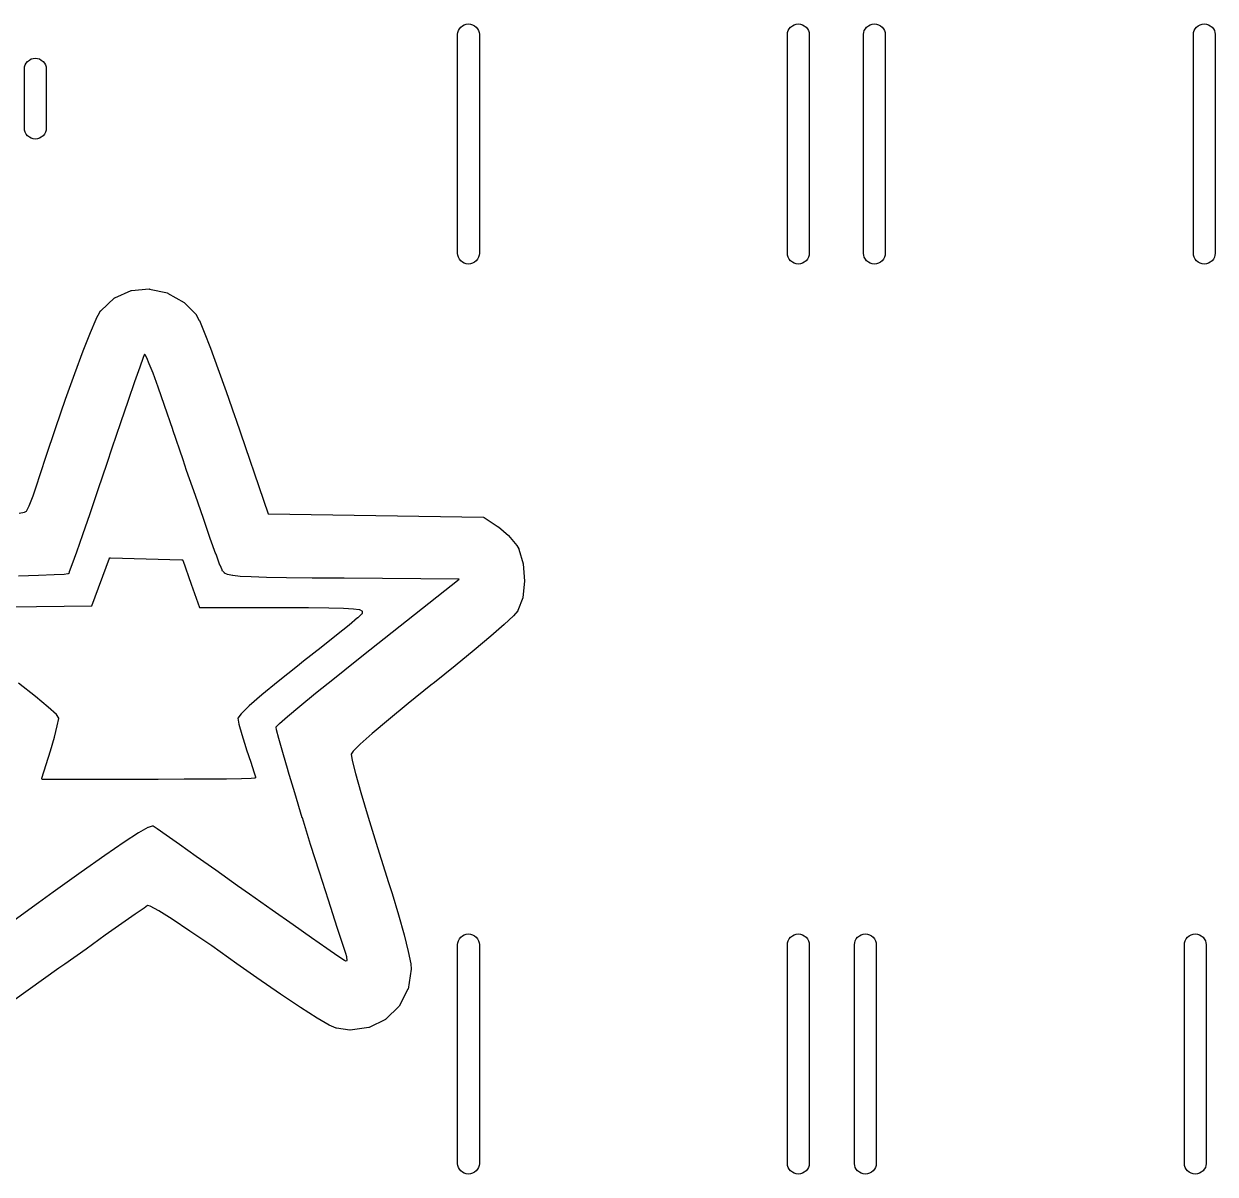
# Model space of a CAD drawing. Extents: x 119.7 to 160.2, y -109.8 to -62.8.
# Drawn here: x 144.79 to 151.36, y -86.88 to -80.54 of the extents above; entities that cross this region are included whole.
import ezdxf

# ---------------------------------------------------------------- set-up
doc = ezdxf.new("R2010")
doc.units = 0
doc.layers.add('BLACK', color=7, linetype='CONTINUOUS')

msp = doc.modelspace()

# ---------------------------------------------------------------- linework, layer by layer
at = {"layer": 'BLACK', "linetype": 'CONTINUOUS'}
for p, q in [((147.18, -80.595), (147.181, -80.5862)), ((147.181, -80.5862), (147.184, -80.5749)), ((147.184, -80.5749), (147.19, -80.5644)), ((147.19, -80.5644), (147.197, -80.5553)), ((147.197, -80.5553), (147.207, -80.5478)), ((147.207, -80.5478), (147.217, -80.5422)), ((147.217, -80.5422), (147.228, -80.5388)), ((147.228, -80.5388), (147.24, -80.5376)), ((147.24, -80.5376), (147.252, -80.5388)), ((147.252, -80.5388), (147.263, -80.5422)), ((147.263, -80.5422), (147.273, -80.5478)), ((147.273, -80.5478), (147.283, -80.5553)), ((147.283, -80.5553), (147.29, -80.5644)), ((147.29, -80.5644), (147.296, -80.5749)), ((147.296, -80.5749), (147.299, -80.5862)), ((147.299, -80.5862), (147.3, -80.595)), ((149, -80.595), (149.001, -80.5862)), ((149.001, -80.5862), (149.004, -80.5749)), ((149.004, -80.5749), (149.01, -80.5644)), ((149.01, -80.5644), (149.017, -80.5553)), ((149.017, -80.5553), (149.027, -80.5478)), ((149.027, -80.5478), (149.037, -80.5422)), ((149.037, -80.5422), (149.048, -80.5388)), ((149.048, -80.5388), (149.06, -80.5376)), ((149.06, -80.5376), (149.072, -80.5388)), ((149.072, -80.5388), (149.083, -80.5422)), ((149.083, -80.5422), (149.093, -80.5478)), ((149.093, -80.5478), (149.103, -80.5553)), ((149.103, -80.5553), (149.11, -80.5644)), ((149.11, -80.5644), (149.116, -80.5749)), ((149.116, -80.5749), (149.119, -80.5862)), ((149.119, -80.5862), (149.12, -80.595)), ((149.42, -80.595), (149.421, -80.5862)), ((149.421, -80.5862), (149.424, -80.5749)), ((149.424, -80.5749), (149.43, -80.5644)), ((149.43, -80.5644), (149.437, -80.5553)), ((149.437, -80.5553), (149.447, -80.5478)), ((149.447, -80.5478), (149.457, -80.5422)), ((149.457, -80.5422), (149.468, -80.5388)), ((149.468, -80.5388), (149.48, -80.5376)), ((149.48, -80.5376), (149.492, -80.5388)), ((149.492, -80.5388), (149.503, -80.5422)), ((149.503, -80.5422), (149.513, -80.5478)), ((149.513, -80.5478), (149.523, -80.5553)), ((149.523, -80.5553), (149.53, -80.5644)), ((149.53, -80.5644), (149.536, -80.5749)), ((149.536, -80.5749), (149.539, -80.5862)), ((149.539, -80.5862), (149.54, -80.595)), ((151.24, -80.595), (151.241, -80.5862)), ((151.241, -80.5862), (151.244, -80.5749)), ((151.244, -80.5749), (151.25, -80.5644)), ((151.25, -80.5644), (151.257, -80.5553)), ((151.257, -80.5553), (151.267, -80.5478)), ((151.267, -80.5478), (151.277, -80.5422)), ((151.277, -80.5422), (151.288, -80.5388)), ((151.288, -80.5388), (151.3, -80.5376)), ((151.3, -80.5376), (151.312, -80.5388)), ((151.312, -80.5388), (151.323, -80.5422)), ((151.323, -80.5422), (151.333, -80.5478)), ((151.333, -80.5478), (151.343, -80.5553)), ((151.343, -80.5553), (151.35, -80.5644)), ((151.35, -80.5644), (151.356, -80.5749)), ((151.356, -80.5749), (151.359, -80.5862)), ((151.359, -80.5862), (151.36, -80.595)), ((147.18, -81.805), (147.18, -80.595)), ((147.3, -80.595), (147.3, -81.805)), ((149, -81.805), (149, -80.595)), ((149.12, -80.595), (149.12, -81.805)), ((149.42, -81.805), (149.42, -80.595)), ((149.54, -80.595), (149.54, -81.805)), ((151.24, -81.805), (151.24, -80.595)), ((151.36, -80.595), (151.36, -81.805)), ((144.79, -80.7843), (144.791, -80.7755)), ((144.79, -81.1157), (144.79, -80.7843)), ((144.791, -80.7755), (144.794, -80.7641)), ((144.794, -80.7641), (144.8, -80.7537)), ((144.8, -80.7537), (144.807, -80.7446)), ((144.807, -80.7446), (144.817, -80.7371)), ((144.817, -80.7371), (144.827, -80.7315)), ((144.827, -80.7315), (144.838, -80.7281)), ((144.838, -80.7281), (144.85, -80.7269)), ((144.85, -80.7269), (144.862, -80.7281)), ((144.862, -80.7281), (144.873, -80.7315)), ((144.873, -80.7315), (144.883, -80.7371)), ((144.883, -80.7371), (144.893, -80.7446)), ((144.893, -80.7446), (144.9, -80.7537)), ((144.9, -80.7537), (144.906, -80.7641)), ((144.906, -80.7641), (144.909, -80.7755)), ((144.909, -80.7755), (144.91, -80.7843)), ((144.91, -80.7843), (144.91, -81.1157)), ((144.791, -81.1245), (144.79, -81.1157)), ((144.91, -81.1157), (144.909, -81.1245)), ((144.794, -81.1358), (144.791, -81.1245)), ((144.8, -81.1463), (144.794, -81.1358)), ((144.807, -81.1554), (144.8, -81.1463)), ((144.817, -81.1629), (144.807, -81.1554)), ((144.827, -81.1685), (144.817, -81.1629)), ((144.838, -81.1719), (144.827, -81.1685)), ((144.85, -81.1731), (144.838, -81.1719)), ((144.862, -81.1719), (144.85, -81.1731)), ((144.873, -81.1685), (144.862, -81.1719)), ((144.883, -81.1629), (144.873, -81.1685)), ((144.893, -81.1554), (144.883, -81.1629)), ((144.9, -81.1463), (144.893, -81.1554)), ((144.906, -81.1359), (144.9, -81.1463)), ((144.909, -81.1245), (144.906, -81.1359)), ((147.181, -81.8138), (147.18, -81.805)), ((147.184, -81.8251), (147.181, -81.8138)), ((147.19, -81.8356), (147.184, -81.8251)), ((147.197, -81.8447), (147.19, -81.8356)), ((147.29, -81.8356), (147.283, -81.8447)), ((147.296, -81.8251), (147.29, -81.8356)), ((147.299, -81.8138), (147.296, -81.8251)), ((147.3, -81.805), (147.299, -81.8138)), ((149.001, -81.8138), (149, -81.805)), ((149.004, -81.8251), (149.001, -81.8138)), ((149.01, -81.8356), (149.004, -81.8251)), ((149.017, -81.8447), (149.01, -81.8356)), ((149.11, -81.8356), (149.103, -81.8447)), ((149.116, -81.8251), (149.11, -81.8356)), ((149.119, -81.8138), (149.116, -81.8251)), ((149.12, -81.805), (149.119, -81.8138)), ((149.421, -81.8138), (149.42, -81.805)), ((149.424, -81.8251), (149.421, -81.8138)), ((149.43, -81.8356), (149.424, -81.8251)), ((149.437, -81.8447), (149.43, -81.8356)), ((149.53, -81.8356), (149.523, -81.8447)), ((149.536, -81.8251), (149.53, -81.8356)), ((149.539, -81.8138), (149.536, -81.8251)), ((149.54, -81.805), (149.539, -81.8138)), ((151.241, -81.8138), (151.24, -81.805)), ((151.244, -81.8251), (151.241, -81.8138)), ((151.25, -81.8356), (151.244, -81.8251)), ((151.257, -81.8447), (151.25, -81.8356)), ((151.35, -81.8356), (151.343, -81.8447)), ((151.356, -81.8251), (151.35, -81.8356)), ((151.359, -81.8138), (151.356, -81.8251)), ((151.36, -81.805), (151.359, -81.8138)), ((147.207, -81.8522), (147.197, -81.8447)), ((147.217, -81.8578), (147.207, -81.8522)), ((147.228, -81.8612), (147.217, -81.8578)), ((147.24, -81.8624), (147.228, -81.8612)), ((147.252, -81.8612), (147.24, -81.8624)), ((147.263, -81.8578), (147.252, -81.8612)), ((147.273, -81.8522), (147.263, -81.8578)), ((147.283, -81.8447), (147.273, -81.8522)), ((149.027, -81.8522), (149.017, -81.8447)), ((149.037, -81.8578), (149.027, -81.8522)), ((149.048, -81.8612), (149.037, -81.8578)), ((149.06, -81.8624), (149.048, -81.8612)), ((149.072, -81.8612), (149.06, -81.8624)), ((149.083, -81.8578), (149.072, -81.8612)), ((149.093, -81.8522), (149.083, -81.8578)), ((149.103, -81.8447), (149.093, -81.8522)), ((149.447, -81.8522), (149.437, -81.8447)), ((149.457, -81.8578), (149.447, -81.8522)), ((149.468, -81.8612), (149.457, -81.8578)), ((149.48, -81.8624), (149.468, -81.8612)), ((149.492, -81.8612), (149.48, -81.8624)), ((149.503, -81.8578), (149.492, -81.8612)), ((149.513, -81.8522), (149.503, -81.8578)), ((149.523, -81.8447), (149.513, -81.8522)), ((151.267, -81.8522), (151.257, -81.8447)), ((151.277, -81.8578), (151.267, -81.8522)), ((151.288, -81.8612), (151.277, -81.8578)), ((151.3, -81.8624), (151.288, -81.8612)), ((151.312, -81.8612), (151.3, -81.8624)), ((151.323, -81.8578), (151.312, -81.8612)), ((151.333, -81.8522), (151.323, -81.8578)), ((151.343, -81.8447), (151.333, -81.8522)), ((145.288, -82.0487), (145.379, -82.0093)), ((145.379, -82.0091), (145.379, -82.009)), ((145.379, -82.009), (145.38, -82.009)), ((145.379, -82.0092), (145.379, -82.0091)), ((145.379, -82.0093), (145.379, -82.0092)), ((145.379, -82.0093), (145.379, -82.0093)), ((145.38, -82.0089), (145.479, -82.0001)), ((145.38, -82.009), (145.38, -82.0089)), ((145.38, -82.009), (145.38, -82.009)), ((145.479, -82.0001), (145.479, -82.0001)), ((145.479, -82.0001), (145.479, -82.0001)), ((145.479, -82.0001), (145.479, -82.0001)), ((145.479, -82.0001), (145.48, -82.0001)), ((145.48, -82.0001), (145.48, -82.0001)), ((145.48, -82.0001), (145.48, -82.0002)), ((145.48, -82.0002), (145.48, -82.0002)), ((145.48, -82.0002), (145.579, -82.0217)), ((145.579, -82.0217), (145.579, -82.0217)), ((145.579, -82.0217), (145.579, -82.0218)), ((145.579, -82.0218), (145.58, -82.0219)), ((145.58, -82.0219), (145.58, -82.022)), ((145.58, -82.022), (145.58, -82.0221)), ((145.58, -82.0221), (145.58, -82.0222)), ((145.58, -82.0222), (145.58, -82.0223)), ((145.58, -82.0223), (145.671, -82.0738)), ((145.211, -82.1201), (145.286, -82.0497)), ((145.286, -82.0496), (145.287, -82.0494)), ((145.286, -82.0497), (145.286, -82.0496)), ((145.287, -82.0489), (145.288, -82.0487)), ((145.287, -82.049), (145.287, -82.0489)), ((145.287, -82.0491), (145.287, -82.049)), ((145.287, -82.0492), (145.287, -82.0491)), ((145.287, -82.0494), (145.287, -82.0492)), ((145.671, -82.0738), (145.671, -82.0738)), ((145.671, -82.0738), (145.672, -82.0739)), ((145.672, -82.0739), (145.672, -82.074)), ((145.672, -82.074), (145.672, -82.0742)), ((145.672, -82.0742), (145.672, -82.0744)), ((145.672, -82.0744), (145.672, -82.0745)), ((145.672, -82.0745), (145.672, -82.0747)), ((145.672, -82.0747), (145.737, -82.1415)), ((145.154, -82.2398), (145.186, -82.1659)), ((145.186, -82.1656), (145.208, -82.1238)), ((145.186, -82.1657), (145.186, -82.1656)), ((145.186, -82.1659), (145.186, -82.1657)), ((145.186, -82.1659), (145.186, -82.1659)), ((145.208, -82.1232), (145.21, -82.1208)), ((145.208, -82.1234), (145.208, -82.1232)), ((145.208, -82.1237), (145.208, -82.1234)), ((145.208, -82.1238), (145.208, -82.1237)), ((145.21, -82.1208), (145.211, -82.1204)), ((145.21, -82.1208), (145.21, -82.1208)), ((145.211, -82.1204), (145.211, -82.1201)), ((145.737, -82.1415), (145.737, -82.1415)), ((145.737, -82.1415), (145.738, -82.1417)), ((145.738, -82.1417), (145.738, -82.1419)), ((145.738, -82.1419), (145.738, -82.1421)), ((145.738, -82.1421), (145.738, -82.1423)), ((145.738, -82.1423), (145.738, -82.1425)), ((145.738, -82.1425), (145.738, -82.1427)), ((145.738, -82.1427), (145.754, -82.1741)), ((145.754, -82.1741), (145.754, -82.1741)), ((145.754, -82.1741), (145.754, -82.1743)), ((145.754, -82.1743), (145.755, -82.1744)), ((145.755, -82.1744), (145.781, -82.2376)), ((145.114, -82.3413), (145.154, -82.24)), ((145.154, -82.2399), (145.154, -82.2398)), ((145.154, -82.24), (145.154, -82.2399)), ((145.154, -82.2399), (145.154, -82.2399)), ((145.781, -82.2376), (145.781, -82.2377)), ((145.781, -82.2377), (145.781, -82.2377)), ((145.781, -82.2377), (145.781, -82.2377)), ((145.781, -82.2377), (145.816, -82.3274)), ((145.068, -82.4655), (145.114, -82.3414)), ((145.114, -82.3414), (145.114, -82.3413)), ((145.114, -82.3414), (145.114, -82.3414)), ((145.114, -82.3414), (145.114, -82.3414)), ((145.452, -82.3604), (145.445, -82.3786)), ((145.456, -82.3627), (145.452, -82.3601)), ((145.452, -82.3601), (145.452, -82.3604)), ((145.465, -82.3791), (145.456, -82.3627)), ((145.816, -82.3274), (145.816, -82.3274)), ((145.816, -82.3274), (145.816, -82.3274)), ((145.816, -82.3274), (145.857, -82.4383)), ((145.426, -82.4309), (145.398, -82.5114)), ((145.445, -82.3786), (145.426, -82.4309)), ((145.426, -82.4309), (145.426, -82.4309)), ((145.479, -82.4123), (145.465, -82.3791)), ((145.5, -82.4652), (145.479, -82.4123)), ((145.017, -82.6078), (145.068, -82.4656)), ((145.068, -82.4656), (145.068, -82.4655)), ((145.068, -82.4655), (145.068, -82.4655)), ((145.527, -82.5411), (145.5, -82.4652)), ((145.857, -82.4383), (145.857, -82.4383)), ((145.857, -82.4383), (145.857, -82.4383)), ((145.857, -82.4383), (145.903, -82.5651)), ((145.398, -82.5114), (145.362, -82.6156)), ((145.398, -82.5114), (145.398, -82.5114)), ((145.563, -82.6435), (145.527, -82.5411)), ((144.963, -82.7635), (145.017, -82.6079)), ((145.017, -82.6079), (145.017, -82.6078)), ((145.017, -82.6078), (145.017, -82.6078)), ((145.362, -82.6156), (145.32, -82.739)), ((145.362, -82.6156), (145.362, -82.6156)), ((145.903, -82.5651), (145.903, -82.5652)), ((145.903, -82.5652), (145.903, -82.5652)), ((145.903, -82.5652), (145.951, -82.7025)), ((145.563, -82.6436), (145.563, -82.6435)), ((145.608, -82.776), (145.563, -82.6436)), ((145.32, -82.739), (145.273, -82.8772)), ((145.32, -82.739), (145.32, -82.739)), ((145.951, -82.7025), (145.951, -82.7026)), ((145.951, -82.7026), (145.951, -82.7026)), ((145.951, -82.7026), (145.956, -82.7185)), ((145.956, -82.7185), (145.956, -82.7186)), ((145.956, -82.7186), (146.135, -83.2394)), ((144.908, -82.9278), (144.963, -82.7635)), ((144.963, -82.7635), (144.963, -82.7635)), ((145.608, -82.7761), (145.608, -82.776)), ((145.665, -82.9421), (145.608, -82.7761)), ((145.273, -82.8773), (145.244, -82.9627)), ((145.273, -82.8772), (145.273, -82.8773)), ((144.853, -83.0963), (144.908, -82.9279)), ((144.908, -82.9279), (144.908, -82.9278)), ((144.908, -82.9278), (144.908, -82.9278)), ((145.685, -83.0004), (145.665, -82.9421)), ((145.244, -82.9627), (145.195, -83.1076)), ((145.244, -82.9627), (145.244, -82.9627)), ((145.733, -83.1398), (145.685, -83.0004)), ((145.685, -83.0004), (145.685, -83.0004)), ((144.816, -83.1964), (144.838, -83.1418)), ((144.838, -83.1418), (144.853, -83.0963)), ((145.195, -83.1076), (145.15, -83.2403)), ((145.195, -83.1076), (145.195, -83.1076)), ((145.195, -83.1076), (145.195, -83.1076)), ((145.733, -83.1399), (145.733, -83.1398)), ((145.733, -83.1398), (145.733, -83.1398)), ((145.777, -83.2666), (145.733, -83.1399)), ((144.801, -83.2261), (144.816, -83.1964)), ((144.761, -83.237), (144.791, -83.2311)), ((144.791, -83.2311), (144.801, -83.2261)), ((145.15, -83.2404), (145.11, -83.3565)), ((145.15, -83.2403), (145.15, -83.2404)), ((145.777, -83.2667), (145.777, -83.2666)), ((145.777, -83.2666), (145.777, -83.2666)), ((145.815, -83.3759), (145.777, -83.2667)), ((146.135, -83.2394), (147.323, -83.2589)), ((147.323, -83.2589), (147.323, -83.2589)), ((147.323, -83.2589), (147.323, -83.259)), ((147.323, -83.259), (147.324, -83.259)), ((147.324, -83.259), (147.324, -83.259)), ((147.324, -83.259), (147.324, -83.2591)), ((147.324, -83.2591), (147.324, -83.2592)), ((147.324, -83.2592), (147.325, -83.2593)), ((147.325, -83.2593), (147.325, -83.2593)), ((147.325, -83.2593), (147.325, -83.2594)), ((147.325, -83.2594), (147.325, -83.2596)), ((147.325, -83.2596), (147.326, -83.2598)), ((147.326, -83.2598), (147.404, -83.3117)), ((147.404, -83.3117), (147.404, -83.3118)), ((147.404, -83.3118), (147.404, -83.3119)), ((147.404, -83.3119), (147.405, -83.3121)), ((147.405, -83.3121), (147.46, -83.3591)), ((145.11, -83.3565), (145.077, -83.4517)), ((145.11, -83.3565), (145.11, -83.3565)), ((145.815, -83.376), (145.815, -83.3759)), ((145.815, -83.3759), (145.815, -83.3759)), ((145.846, -83.4628), (145.815, -83.376)), ((147.46, -83.3591), (147.46, -83.3591)), ((147.46, -83.3591), (147.461, -83.3594)), ((147.461, -83.3594), (147.461, -83.3597)), ((147.461, -83.3597), (147.506, -83.415)), ((147.506, -83.415), (147.506, -83.415)), ((147.506, -83.415), (147.506, -83.4154)), ((147.506, -83.4154), (147.507, -83.4157)), ((147.507, -83.4157), (147.517, -83.4336)), ((145.077, -83.4517), (145.052, -83.5213)), ((145.077, -83.4517), (145.077, -83.4517)), ((145.26, -83.4835), (145.261, -83.4832)), ((145.261, -83.4829), (145.261, -83.4827)), ((145.261, -83.4827), (145.262, -83.4827)), ((145.261, -83.4831), (145.261, -83.4829)), ((145.261, -83.4832), (145.261, -83.4831)), ((145.261, -83.4832), (145.261, -83.4832)), ((145.262, -83.4825), (145.262, -83.4824)), ((145.262, -83.4824), (145.263, -83.4824)), ((145.262, -83.4826), (145.262, -83.4825)), ((145.262, -83.4827), (145.262, -83.4826)), ((145.263, -83.4824), (145.263, -83.4823)), ((145.263, -83.4823), (145.263, -83.4823)), ((145.263, -83.4823), (145.264, -83.4823)), ((145.263, -83.4824), (145.263, -83.4824)), ((145.264, -83.4823), (145.264, -83.4823)), ((145.264, -83.4823), (145.461, -83.4878)), ((145.847, -83.4629), (145.846, -83.4628)), ((145.846, -83.4628), (145.846, -83.4628)), ((145.868, -83.5225), (145.847, -83.4629)), ((147.517, -83.4336), (147.517, -83.4337)), ((147.517, -83.4337), (147.517, -83.4337)), ((147.517, -83.4337), (147.517, -83.4338)), ((147.517, -83.4338), (147.517, -83.4342)), ((147.517, -83.4342), (147.517, -83.4346)), ((147.517, -83.4346), (147.517, -83.4346)), ((147.517, -83.4346), (147.517, -83.4347)), ((147.517, -83.4347), (147.541, -83.5158)), ((145.052, -83.5214), (145.037, -83.561)), ((145.052, -83.5213), (145.052, -83.5214)), ((145.052, -83.5214), (145.052, -83.5214)), ((145.162, -83.7474), (145.259, -83.4856)), ((145.259, -83.4844), (145.26, -83.4841)), ((145.259, -83.4845), (145.259, -83.4844)), ((145.259, -83.4846), (145.259, -83.4845)), ((145.259, -83.4849), (145.259, -83.4846)), ((145.259, -83.4852), (145.259, -83.4849)), ((145.259, -83.4854), (145.259, -83.4852)), ((145.259, -83.4855), (145.259, -83.4854)), ((145.259, -83.4856), (145.259, -83.4855)), ((145.26, -83.4837), (145.26, -83.4835)), ((145.26, -83.4838), (145.26, -83.4837)), ((145.26, -83.4839), (145.26, -83.4838)), ((145.26, -83.4841), (145.26, -83.4839)), ((145.461, -83.4878), (145.659, -83.4934)), ((145.659, -83.4934), (145.659, -83.4934)), ((145.659, -83.4934), (145.659, -83.4934)), ((145.659, -83.4934), (145.659, -83.4934)), ((145.659, -83.4934), (145.66, -83.4935)), ((145.66, -83.4935), (145.66, -83.4935)), ((145.66, -83.4935), (145.66, -83.4935)), ((145.66, -83.4935), (145.66, -83.4935)), ((145.66, -83.4935), (145.661, -83.4937)), ((145.661, -83.4937), (145.661, -83.4938)), ((145.661, -83.4938), (145.661, -83.4939)), ((145.661, -83.4939), (145.661, -83.4939)), ((145.661, -83.4939), (145.662, -83.4941)), ((145.662, -83.4941), (145.662, -83.4943)), ((145.662, -83.4943), (145.662, -83.4944)), ((145.662, -83.4944), (145.662, -83.4944)), ((145.662, -83.4944), (145.662, -83.4947)), ((145.662, -83.4947), (145.663, -83.495)), ((145.663, -83.495), (145.663, -83.495)), ((145.663, -83.495), (145.663, -83.4951)), ((145.663, -83.4951), (145.663, -83.4954)), ((145.663, -83.4954), (145.663, -83.4958)), ((145.663, -83.4958), (145.663, -83.4958)), ((145.663, -83.4958), (145.663, -83.4958)), ((145.663, -83.4958), (145.664, -83.4962)), ((145.664, -83.4962), (145.664, -83.4966)), ((145.664, -83.4966), (145.664, -83.4967)), ((145.664, -83.4967), (145.664, -83.4967)), ((145.664, -83.4967), (145.71, -83.6286)), ((145.869, -83.5225), (145.868, -83.5225)), ((145.868, -83.5225), (145.868, -83.5225)), ((145.869, -83.5226), (145.869, -83.5225)), ((145.88, -83.55), (145.869, -83.5226)), ((147.541, -83.5158), (147.541, -83.5159)), ((147.541, -83.5159), (147.541, -83.5159)), ((147.541, -83.5159), (147.541, -83.5159)), ((147.541, -83.5159), (147.542, -83.5164)), ((147.542, -83.5164), (147.542, -83.5169)), ((147.542, -83.5169), (147.542, -83.5169)), ((147.542, -83.5169), (147.542, -83.5169)), ((147.542, -83.5169), (147.549, -83.6108)), ((144.868, -83.5803), (144.757, -83.5834)), ((144.953, -83.5772), (144.868, -83.5803)), ((144.868, -83.5803), (144.868, -83.5803)), ((144.868, -83.5803), (144.868, -83.5803)), ((145.009, -83.5743), (144.953, -83.5772)), ((144.953, -83.5772), (144.953, -83.5772)), ((144.953, -83.5772), (144.953, -83.5772)), ((145.03, -83.5717), (145.009, -83.5743)), ((145.009, -83.5743), (145.009, -83.5743)), ((145.009, -83.5743), (145.009, -83.5743)), ((145.009, -83.5743), (145.009, -83.5743)), ((145.031, -83.5716), (145.03, -83.5717)), ((145.03, -83.5717), (145.03, -83.5717)), ((145.03, -83.5717), (145.03, -83.5717)), ((145.032, -83.5711), (145.031, -83.5713)), ((145.031, -83.5713), (145.031, -83.5714)), ((145.031, -83.5714), (145.031, -83.5715)), ((145.031, -83.5715), (145.031, -83.5715)), ((145.031, -83.5715), (145.031, -83.5716)), ((145.033, -83.5706), (145.032, -83.5708)), ((145.032, -83.5708), (145.032, -83.571)), ((145.032, -83.571), (145.032, -83.5711)), ((145.032, -83.5711), (145.032, -83.5711)), ((145.034, -83.5693), (145.033, -83.5697)), ((145.033, -83.5697), (145.033, -83.5698)), ((145.033, -83.5698), (145.033, -83.5699)), ((145.033, -83.5699), (145.033, -83.5701)), ((145.033, -83.5701), (145.033, -83.5704)), ((145.033, -83.5704), (145.033, -83.5705)), ((145.033, -83.5705), (145.033, -83.5706)), ((145.037, -83.5613), (145.034, -83.5688)), ((145.034, -83.5688), (145.034, -83.5688)), ((145.034, -83.5688), (145.034, -83.5689)), ((145.034, -83.5689), (145.034, -83.569)), ((145.034, -83.569), (145.034, -83.5693)), ((145.037, -83.561), (145.037, -83.5611)), ((145.037, -83.5611), (145.037, -83.5612)), ((145.037, -83.5612), (145.037, -83.5613)), ((145.88, -83.5503), (145.88, -83.55)), ((145.88, -83.5506), (145.88, -83.5503)), ((145.88, -83.5507), (145.88, -83.5506)), ((145.883, -83.5559), (145.88, -83.5507)), ((145.883, -83.556), (145.883, -83.5559)), ((145.883, -83.5561), (145.883, -83.556)), ((145.883, -83.5564), (145.883, -83.5561)), ((145.884, -83.5567), (145.883, -83.5564)), ((145.884, -83.5568), (145.884, -83.5567)), ((145.884, -83.5569), (145.884, -83.5568)), ((145.884, -83.5568), (145.884, -83.5568)), ((145.893, -83.5661), (145.884, -83.5569)), ((145.893, -83.5664), (145.893, -83.5661)), ((145.893, -83.5666), (145.893, -83.5664)), ((145.894, -83.5667), (145.893, -83.5666)), ((145.894, -83.5668), (145.894, -83.5667)), ((145.894, -83.5669), (145.894, -83.5668)), ((145.894, -83.5671), (145.894, -83.5669)), ((145.894, -83.5672), (145.894, -83.5671)), ((145.91, -83.5746), (145.894, -83.5672)), ((145.911, -83.5747), (145.91, -83.5746)), ((145.91, -83.5746), (145.91, -83.5746)), ((145.91, -83.5746), (145.91, -83.5746)), ((145.911, -83.5749), (145.911, -83.5747)), ((145.938, -83.5807), (145.911, -83.5749)), ((145.911, -83.5749), (145.911, -83.5749)), ((145.911, -83.5749), (145.911, -83.5749)), ((145.911, -83.5749), (145.911, -83.5749)), ((145.939, -83.5807), (145.938, -83.5807)), ((145.938, -83.5807), (145.938, -83.5807)), ((145.939, -83.5808), (145.939, -83.5807)), ((145.98, -83.5852), (145.939, -83.5808)), ((145.981, -83.5852), (145.98, -83.5852)), ((145.98, -83.5852), (145.98, -83.5852)), ((145.98, -83.5852), (145.98, -83.5852)), ((146.041, -83.5885), (145.981, -83.5852)), ((146.125, -83.591), (146.041, -83.5885)), ((146.041, -83.5885), (146.041, -83.5885)), ((146.041, -83.5885), (146.041, -83.5885)), ((146.041, -83.5885), (146.041, -83.5885)), ((146.235, -83.5929), (146.125, -83.591)), ((146.125, -83.591), (146.125, -83.591)), ((146.125, -83.591), (146.125, -83.591)), ((146.377, -83.5944), (146.235, -83.5929)), ((146.235, -83.5929), (146.235, -83.5929)), ((146.235, -83.5929), (146.235, -83.5929)), ((146.554, -83.5959), (146.377, -83.5944)), ((146.377, -83.5944), (146.377, -83.5944)), ((147.188, -83.601), (146.554, -83.5959)), ((146.554, -83.5959), (146.554, -83.5959)), ((146.695, -83.991), (147.188, -83.601)), ((147.549, -83.6117), (147.539, -83.7023)), ((147.549, -83.6108), (147.549, -83.6109)), ((147.549, -83.6109), (147.549, -83.6113)), ((147.549, -83.6113), (147.549, -83.6117)), ((145.71, -83.6286), (145.71, -83.6286)), ((145.71, -83.6286), (145.755, -83.7572)), ((147.539, -83.7035), (147.513, -83.7739)), ((147.539, -83.7023), (147.539, -83.7023)), ((147.539, -83.7023), (147.539, -83.7024)), ((147.539, -83.7024), (147.539, -83.7025)), ((147.539, -83.7025), (147.539, -83.7029)), ((147.539, -83.7029), (147.539, -83.7033)), ((147.539, -83.7033), (147.539, -83.7034)), ((147.539, -83.7034), (147.539, -83.7035)), ((144.704, -83.7526), (145.162, -83.7474)), ((145.755, -83.7572), (146.211, -83.7572)), ((146.211, -83.7572), (146.358, -83.7574)), ((146.358, -83.7574), (146.358, -83.7574)), ((146.358, -83.7574), (146.469, -83.7584)), ((146.469, -83.7584), (146.469, -83.7584)), ((146.469, -83.7584), (146.469, -83.7584)), ((146.469, -83.7584), (146.55, -83.7604)), ((146.55, -83.7604), (146.55, -83.7604)), ((146.55, -83.7604), (146.55, -83.7604)), ((146.55, -83.7604), (146.55, -83.7604)), ((146.55, -83.7604), (146.605, -83.7636)), ((146.605, -83.7636), (146.605, -83.7636)), ((146.605, -83.7636), (146.605, -83.7636)), ((146.605, -83.7636), (146.605, -83.7636)), ((146.605, -83.7636), (146.637, -83.7684)), ((146.65, -83.7937), (146.629, -83.8136)), ((146.637, -83.7684), (146.637, -83.7684)), ((146.637, -83.7684), (146.637, -83.7684)), ((146.637, -83.7684), (146.637, -83.7685)), ((146.637, -83.7685), (146.637, -83.7686)), ((146.637, -83.7686), (146.638, -83.7686)), ((146.638, -83.7686), (146.638, -83.7687)), ((146.638, -83.7687), (146.638, -83.7688)), ((146.638, -83.7688), (146.651, -83.7753)), ((146.651, -83.7934), (146.65, -83.7937)), ((146.651, -83.7753), (146.652, -83.7753)), ((146.652, -83.7914), (146.651, -83.793)), ((146.651, -83.793), (146.651, -83.7931)), ((146.651, -83.7931), (146.651, -83.7934)), ((146.652, -83.7753), (146.652, -83.7754)), ((146.652, -83.7754), (146.652, -83.7754)), ((146.652, -83.7754), (146.652, -83.7757)), ((146.652, -83.7757), (146.652, -83.7759)), ((146.652, -83.7759), (146.652, -83.7759)), ((146.652, -83.7759), (146.652, -83.776)), ((146.652, -83.776), (146.653, -83.7763)), ((146.653, -83.7908), (146.652, -83.7911)), ((146.652, -83.7911), (146.652, -83.7914)), ((146.653, -83.7763), (146.653, -83.7765)), ((146.653, -83.7765), (146.653, -83.7766)), ((146.653, -83.7766), (146.653, -83.7767)), ((146.653, -83.7767), (146.653, -83.777)), ((146.653, -83.777), (146.654, -83.7773)), ((146.654, -83.7804), (146.653, -83.7889)), ((146.653, -83.7889), (146.653, -83.789)), ((146.653, -83.789), (146.653, -83.7893)), ((146.653, -83.7893), (146.653, -83.7896)), ((146.653, -83.7896), (146.653, -83.7898)), ((146.653, -83.7898), (146.653, -83.7899)), ((146.653, -83.7899), (146.653, -83.7902)), ((146.653, -83.7902), (146.653, -83.7905)), ((146.653, -83.7905), (146.653, -83.7907)), ((146.653, -83.7907), (146.653, -83.7908)), ((146.654, -83.7773), (146.654, -83.7774)), ((146.654, -83.7774), (146.654, -83.7775)), ((146.654, -83.7775), (146.654, -83.7779)), ((146.654, -83.7779), (146.654, -83.7782)), ((146.654, -83.7782), (146.654, -83.7783)), ((146.654, -83.7783), (146.654, -83.7784)), ((146.654, -83.7784), (146.654, -83.7788)), ((146.654, -83.7788), (146.654, -83.7792)), ((146.654, -83.7792), (146.654, -83.7793)), ((146.654, -83.7793), (146.654, -83.7794)), ((146.654, -83.7794), (146.654, -83.7798)), ((146.654, -83.7798), (146.654, -83.7802)), ((146.654, -83.7802), (146.654, -83.7803)), ((146.654, -83.7803), (146.654, -83.7804)), ((147.488, -83.803), (147.437, -83.8504)), ((147.512, -83.7755), (147.488, -83.8027)), ((147.488, -83.8027), (147.488, -83.8027)), ((147.488, -83.8027), (147.488, -83.8028)), ((147.488, -83.8028), (147.488, -83.803)), ((147.513, -83.7752), (147.512, -83.7755)), ((147.513, -83.7739), (147.513, -83.774)), ((147.513, -83.774), (147.513, -83.7744)), ((147.513, -83.7744), (147.513, -83.7747)), ((147.513, -83.7747), (147.513, -83.7748)), ((147.513, -83.7748), (147.513, -83.7749)), ((147.513, -83.7749), (147.513, -83.7752)), ((146.581, -83.8537), (146.512, -83.9096)), ((146.628, -83.8138), (146.581, -83.8536)), ((146.581, -83.8536), (146.581, -83.8537)), ((146.581, -83.8537), (146.581, -83.8537)), ((146.629, -83.8137), (146.628, -83.8138)), ((146.629, -83.8136), (146.629, -83.8137)), ((146.629, -83.8137), (146.629, -83.8137)), ((147.437, -83.8505), (147.363, -83.9145)), ((147.437, -83.8504), (147.437, -83.8504)), ((147.437, -83.8504), (147.437, -83.8505)), ((147.437, -83.8505), (147.437, -83.8505)), ((146.512, -83.9096), (146.427, -83.9775)), ((146.512, -83.9096), (146.512, -83.9096)), ((146.512, -83.9096), (146.512, -83.9096)), ((147.363, -83.9146), (147.272, -83.9915)), ((147.363, -83.9145), (147.363, -83.9145)), ((147.363, -83.9145), (147.363, -83.9145)), ((147.363, -83.9145), (147.363, -83.9146)), ((146.427, -83.9775), (146.33, -84.0536)), ((146.427, -83.9775), (146.427, -83.9775)), ((146.427, -83.9775), (146.427, -83.9775)), ((146.615, -84.0539), (146.695, -83.9911)), ((146.695, -83.9911), (146.695, -83.991)), ((147.272, -83.9916), (147.167, -84.0778)), ((147.272, -83.9915), (147.272, -83.9916)), ((147.272, -83.9916), (147.272, -83.9916)), ((146.33, -84.0536), (146.296, -84.0802)), ((146.33, -84.0536), (146.33, -84.0536)), ((146.5, -84.1462), (146.615, -84.0539)), ((146.615, -84.0539), (146.615, -84.0539)), ((146.615, -84.0539), (146.615, -84.0539)), ((146.296, -84.0802), (146.19, -84.1646)), ((146.296, -84.0802), (146.296, -84.0802)), ((147.167, -84.0779), (147.053, -84.1697)), ((147.167, -84.0778), (147.167, -84.0779)), ((147.167, -84.0779), (147.167, -84.0779)), ((144.851, -84.2479), (144.758, -84.1751)), ((146.19, -84.1646), (146.1, -84.2389)), ((146.396, -84.2296), (146.5, -84.1463)), ((146.5, -84.1463), (146.5, -84.1462)), ((146.5, -84.1462), (146.5, -84.1462)), ((147.033, -84.1852), (146.907, -84.2862)), ((147.053, -84.1698), (147.033, -84.1852)), ((147.033, -84.1852), (147.033, -84.1852)), ((147.053, -84.1697), (147.053, -84.1698)), ((144.921, -84.3061), (144.851, -84.2479)), ((146.1, -84.2389), (146.03, -84.2999)), ((146.309, -84.301), (146.396, -84.2297)), ((146.396, -84.2297), (146.396, -84.2296)), ((146.396, -84.2296), (146.396, -84.2296)), ((144.966, -84.3469), (144.921, -84.3061)), ((146.03, -84.2999), (145.985, -84.3442)), ((146.242, -84.3574), (146.309, -84.3011)), ((146.309, -84.3011), (146.309, -84.301)), ((146.309, -84.301), (146.309, -84.301)), ((146.907, -84.2862), (146.798, -84.3757)), ((146.907, -84.2862), (146.907, -84.2862)), ((144.98, -84.3666), (144.966, -84.3469)), ((144.971, -84.4091), (144.979, -84.3694)), ((144.979, -84.3694), (144.98, -84.3666)), ((145.985, -84.3442), (145.967, -84.3676)), ((145.967, -84.3676), (145.973, -84.3998)), ((145.973, -84.3998), (145.989, -84.4581)), ((146.18, -84.4133), (146.197, -84.396)), ((146.197, -84.396), (146.198, -84.3959)), ((146.197, -84.396), (146.197, -84.396)), ((146.198, -84.3958), (146.242, -84.3575)), ((146.198, -84.3959), (146.198, -84.3958)), ((146.242, -84.3575), (146.242, -84.3574)), ((146.242, -84.3574), (146.242, -84.3574)), ((146.242, -84.3574), (146.242, -84.3574)), ((146.798, -84.3757), (146.709, -84.4512)), ((144.955, -84.4722), (144.971, -84.4091)), ((145.989, -84.4581), (146.011, -84.5299)), ((146.179, -84.4145), (146.18, -84.4143)), ((146.179, -84.4147), (146.179, -84.4145)), ((146.179, -84.4149), (146.179, -84.4147)), ((146.179, -84.4152), (146.179, -84.4149)), ((146.179, -84.4154), (146.179, -84.4152)), ((146.179, -84.4156), (146.179, -84.4154)), ((146.179, -84.4158), (146.179, -84.4156)), ((146.179, -84.4161), (146.179, -84.4158)), ((146.179, -84.4164), (146.179, -84.4161)), ((146.179, -84.4166), (146.179, -84.4164)), ((146.179, -84.4168), (146.179, -84.4166)), ((146.179, -84.4171), (146.179, -84.4168)), ((146.179, -84.4174), (146.179, -84.4171)), ((146.181, -84.4316), (146.179, -84.4174)), ((146.179, -84.4174), (146.179, -84.4174)), ((146.18, -84.4135), (146.18, -84.4133)), ((146.18, -84.4137), (146.18, -84.4135)), ((146.18, -84.4139), (146.18, -84.4137)), ((146.18, -84.414), (146.18, -84.4139)), ((146.18, -84.4143), (146.18, -84.414)), ((146.181, -84.4318), (146.181, -84.4316)), ((146.181, -84.4321), (146.181, -84.4318)), ((146.181, -84.4322), (146.181, -84.4321)), ((146.193, -84.4801), (146.181, -84.4322)), ((146.709, -84.4512), (146.643, -84.5102)), ((144.933, -84.5471), (144.955, -84.4722)), ((146.011, -84.5299), (146.016, -84.5421)), ((146.193, -84.4802), (146.193, -84.4801)), ((146.193, -84.4801), (146.193, -84.4801)), ((146.193, -84.4801), (146.193, -84.4801)), ((146.215, -84.5572), (146.193, -84.4802)), ((146.643, -84.5102), (146.603, -84.5498)), ((144.886, -84.6985), (144.933, -84.5471)), ((146.016, -84.5421), (146.016, -84.5421)), ((146.016, -84.5421), (146.039, -84.6107)), ((146.245, -84.6586), (146.215, -84.5572)), ((146.215, -84.5572), (146.215, -84.5572)), ((146.215, -84.5572), (146.215, -84.5572)), ((146.603, -84.5498), (146.592, -84.5655)), ((146.592, -84.5655), (146.598, -84.6005)), ((146.598, -84.6005), (146.617, -84.6724)), ((146.039, -84.6107), (146.039, -84.6108)), ((146.039, -84.6108), (146.056, -84.6633)), ((146.056, -84.6633), (146.056, -84.6634)), ((146.056, -84.6634), (146.056, -84.6634)), ((146.056, -84.6634), (146.056, -84.6634)), ((146.056, -84.6634), (146.064, -84.6906)), ((146.245, -84.6587), (146.245, -84.6586)), ((146.245, -84.6586), (146.245, -84.6586)), ((146.282, -84.7799), (146.245, -84.6587)), ((144.885, -84.6992), (144.886, -84.699)), ((144.885, -84.6995), (144.885, -84.6992)), ((144.885, -84.6997), (144.885, -84.6995)), ((144.885, -84.7), (144.885, -84.6997)), ((144.885, -84.7002), (144.885, -84.7)), ((144.885, -84.7004), (144.885, -84.7002)), ((144.885, -84.7007), (144.885, -84.7004)), ((144.885, -84.7009), (144.885, -84.7007)), ((144.886, -84.7012), (144.885, -84.7009)), ((144.886, -84.6988), (144.886, -84.6985)), ((144.886, -84.699), (144.886, -84.6988)), ((144.886, -84.7014), (144.886, -84.7012)), ((144.886, -84.7016), (144.886, -84.7014)), ((144.886, -84.7019), (144.886, -84.7016)), ((144.886, -84.7021), (144.886, -84.7019)), ((144.886, -84.7023), (144.886, -84.7021)), ((144.886, -84.7025), (144.886, -84.7023)), ((144.886, -84.7027), (144.886, -84.7025)), ((144.886, -84.7029), (144.886, -84.7027)), ((144.887, -84.7031), (144.886, -84.7029)), ((144.887, -84.7033), (144.887, -84.7031)), ((144.887, -84.7035), (144.887, -84.7033)), ((144.887, -84.7037), (144.887, -84.7035)), ((144.887, -84.7038), (144.887, -84.7037)), ((144.887, -84.704), (144.887, -84.7038)), ((144.888, -84.7041), (144.887, -84.704)), ((144.888, -84.7042), (144.888, -84.7041)), ((144.888, -84.7044), (144.888, -84.7042)), ((144.888, -84.7045), (144.888, -84.7044)), ((144.888, -84.7046), (144.888, -84.7045)), ((144.889, -84.7047), (144.888, -84.7046)), ((144.889, -84.7048), (144.889, -84.7047)), ((144.889, -84.7049), (144.889, -84.7048)), ((144.889, -84.7048), (144.889, -84.7048)), ((144.89, -84.7049), (144.889, -84.7049)), ((144.89, -84.705), (144.89, -84.7049)), ((145.475, -84.705), (144.89, -84.705)), ((144.89, -84.705), (144.89, -84.705)), ((144.89, -84.705), (144.89, -84.705)), ((145.528, -84.705), (145.475, -84.705)), ((145.671, -84.7046), (145.528, -84.705)), ((145.528, -84.705), (145.528, -84.705)), ((145.798, -84.7039), (145.671, -84.7046)), ((145.671, -84.7046), (145.671, -84.7046)), ((145.905, -84.7029), (145.798, -84.7039)), ((145.798, -84.7039), (145.798, -84.7039)), ((145.988, -84.7017), (145.905, -84.7029)), ((145.905, -84.7029), (145.905, -84.7029)), ((145.905, -84.7029), (145.905, -84.7029)), ((146.041, -84.7002), (145.988, -84.7017)), ((145.988, -84.7017), (145.988, -84.7017)), ((145.988, -84.7017), (145.988, -84.7017)), ((146.06, -84.6986), (146.041, -84.7002)), ((146.041, -84.7002), (146.041, -84.7002)), ((146.041, -84.7002), (146.041, -84.7002)), ((146.041, -84.7002), (146.041, -84.7002)), ((146.061, -84.6986), (146.06, -84.6986)), ((146.06, -84.6986), (146.06, -84.6986)), ((146.062, -84.6983), (146.061, -84.6984)), ((146.061, -84.6984), (146.061, -84.6985)), ((146.061, -84.6985), (146.061, -84.6985)), ((146.061, -84.6985), (146.061, -84.6986)), ((146.063, -84.6977), (146.062, -84.6979)), ((146.062, -84.6979), (146.062, -84.698)), ((146.062, -84.698), (146.062, -84.6981)), ((146.062, -84.6981), (146.062, -84.6982)), ((146.062, -84.6982), (146.062, -84.6983)), ((146.064, -84.6969), (146.063, -84.6971)), ((146.063, -84.6971), (146.063, -84.6972)), ((146.063, -84.6972), (146.063, -84.6974)), ((146.063, -84.6974), (146.063, -84.6976)), ((146.063, -84.6976), (146.063, -84.6977)), ((146.064, -84.6906), (146.064, -84.6906)), ((146.064, -84.6906), (146.064, -84.6909)), ((146.064, -84.6909), (146.064, -84.6911)), ((146.064, -84.6911), (146.065, -84.6927)), ((146.065, -84.6947), (146.064, -84.695)), ((146.064, -84.695), (146.064, -84.6952)), ((146.064, -84.6952), (146.064, -84.6954)), ((146.064, -84.6954), (146.064, -84.6957)), ((146.064, -84.6957), (146.064, -84.6959)), ((146.064, -84.6959), (146.064, -84.6961)), ((146.064, -84.6961), (146.064, -84.6963)), ((146.064, -84.6963), (146.064, -84.6965)), ((146.064, -84.6965), (146.064, -84.6967)), ((146.064, -84.6967), (146.064, -84.6969)), ((146.065, -84.6927), (146.065, -84.6928)), ((146.065, -84.6928), (146.065, -84.693)), ((146.065, -84.693), (146.065, -84.6933)), ((146.065, -84.6933), (146.065, -84.6935)), ((146.065, -84.6935), (146.065, -84.6938)), ((146.065, -84.6938), (146.065, -84.694)), ((146.065, -84.694), (146.065, -84.6942)), ((146.065, -84.6942), (146.065, -84.6945)), ((146.065, -84.6945), (146.065, -84.6947)), ((146.617, -84.6724), (146.646, -84.7777)), ((146.323, -84.9163), (146.282, -84.7799)), ((146.282, -84.7799), (146.282, -84.7799)), ((146.282, -84.7799), (146.282, -84.7799)), ((146.646, -84.7777), (146.687, -84.9142)), ((146.324, -84.9164), (146.323, -84.9163)), ((146.323, -84.9163), (146.323, -84.9163)), ((146.369, -85.0635), (146.324, -84.9164)), ((146.687, -84.9142), (146.738, -85.08)), ((145.421, -84.9983), (145.473, -84.9686)), ((145.473, -84.9684), (145.474, -84.9682)), ((145.473, -84.9686), (145.473, -84.9684)), ((145.473, -84.9686), (145.473, -84.9686)), ((145.473, -84.9686), (145.473, -84.9686)), ((145.473, -84.9686), (145.473, -84.9686)), ((145.474, -84.9682), (145.496, -84.9613)), ((145.474, -84.9682), (145.474, -84.9682)), ((145.474, -84.9682), (145.474, -84.9682)), ((145.496, -84.9613), (145.497, -84.9612)), ((145.496, -84.9613), (145.496, -84.9613)), ((145.497, -84.9612), (145.497, -84.9611)), ((145.497, -84.9611), (145.498, -84.9611)), ((145.497, -84.9612), (145.497, -84.9612)), ((145.497, -84.9612), (145.497, -84.9612)), ((145.498, -84.9611), (145.498, -84.9611)), ((145.498, -84.9611), (145.498, -84.9611)), ((145.498, -84.9611), (145.498, -84.9611)), ((145.498, -84.9611), (145.499, -84.9612)), ((145.499, -84.9612), (145.499, -84.9612)), ((145.499, -84.9612), (145.499, -84.9613)), ((145.499, -84.9613), (145.499, -84.9613)), ((145.499, -84.9613), (145.499, -84.9614)), ((145.499, -84.9614), (145.5, -84.9615)), ((145.5, -84.9615), (145.5, -84.9616)), ((145.5, -84.9616), (145.5, -84.9617)), ((145.5, -84.9617), (145.5, -84.9618)), ((145.5, -84.9618), (145.501, -84.962)), ((145.501, -84.962), (145.522, -84.9765)), ((145.522, -84.9765), (145.522, -84.9766)), ((145.522, -84.9766), (145.522, -84.9766)), ((145.522, -84.9766), (145.571, -85.0109)), ((145.234, -85.1224), (145.34, -85.05)), ((145.34, -85.05), (145.42, -84.9984)), ((145.34, -85.05), (145.34, -85.05)), ((145.34, -85.05), (145.34, -85.05)), ((145.34, -85.05), (145.34, -85.05)), ((145.42, -84.9984), (145.421, -84.9984)), ((145.421, -84.9984), (145.421, -84.9983)), ((145.421, -84.9983), (145.421, -84.9983)), ((145.571, -85.0109), (145.571, -85.011)), ((145.571, -85.011), (145.571, -85.011)), ((145.571, -85.011), (145.645, -85.0623)), ((145.103, -85.2147), (145.234, -85.1225)), ((145.234, -85.1225), (145.234, -85.1224)), ((145.234, -85.1224), (145.234, -85.1224)), ((145.645, -85.0623), (145.645, -85.0623)), ((145.645, -85.0623), (145.645, -85.0623)), ((145.645, -85.0623), (145.737, -85.1278)), ((146.418, -85.2165), (146.369, -85.0635)), ((146.369, -85.0635), (146.369, -85.0635)), ((146.369, -85.0635), (146.369, -85.0635)), ((146.738, -85.08), (146.738, -85.08)), ((146.738, -85.08), (146.799, -85.2733)), ((145.737, -85.1278), (145.737, -85.1278)), ((145.737, -85.1278), (145.737, -85.1278)), ((145.737, -85.1278), (145.846, -85.2046)), ((144.948, -85.3258), (145.103, -85.2147)), ((145.103, -85.2147), (145.103, -85.2147)), ((145.103, -85.2147), (145.103, -85.2147)), ((145.846, -85.2046), (145.846, -85.2046)), ((145.846, -85.2046), (145.846, -85.2046)), ((145.846, -85.2046), (145.966, -85.2898)), ((146.418, -85.2166), (146.418, -85.2165)), ((146.418, -85.2165), (146.418, -85.2165)), ((146.467, -85.371), (146.418, -85.2166)), ((145.966, -85.2898), (145.966, -85.2898)), ((145.966, -85.2898), (146.032, -85.3366)), ((146.799, -85.2733), (146.818, -85.334)), ((144.734, -85.4807), (144.868, -85.3834)), ((144.868, -85.3834), (144.948, -85.3258)), ((144.868, -85.3834), (144.868, -85.3834)), ((144.948, -85.3258), (144.948, -85.3258)), ((144.948, -85.3258), (144.948, -85.3258)), ((146.032, -85.3366), (146.032, -85.3366)), ((146.032, -85.3366), (146.157, -85.4249)), ((146.467, -85.3711), (146.467, -85.371)), ((146.516, -85.5223), (146.467, -85.3711)), ((146.818, -85.334), (146.818, -85.334)), ((146.818, -85.334), (146.818, -85.3341)), ((146.818, -85.3341), (146.854, -85.4525)), ((145.401, -85.4488), (145.328, -85.4999)), ((145.45, -85.4145), (145.401, -85.4488)), ((145.469, -85.4012), (145.45, -85.4145)), ((145.484, -85.405), (145.469, -85.4012)), ((145.531, -85.4303), (145.484, -85.405)), ((145.605, -85.4764), (145.531, -85.4303)), ((146.157, -85.4249), (146.157, -85.4249)), ((146.157, -85.4249), (146.272, -85.506)), ((146.854, -85.4525), (146.854, -85.4526)), ((146.854, -85.4526), (146.854, -85.4526)), ((146.854, -85.4526), (146.854, -85.4526)), ((146.854, -85.4526), (146.885, -85.5618)), ((145.328, -85.4999), (145.236, -85.5648)), ((145.328, -85.4999), (145.328, -85.4999)), ((145.703, -85.5414), (145.605, -85.4764)), ((146.272, -85.506), (146.272, -85.506)), ((146.272, -85.506), (146.374, -85.577)), ((145.236, -85.5648), (145.13, -85.6406)), ((145.236, -85.5648), (145.236, -85.5648)), ((145.823, -85.6238), (145.703, -85.5414)), ((146.374, -85.577), (146.374, -85.577)), ((146.374, -85.577), (146.458, -85.6352)), ((146.516, -85.5224), (146.516, -85.5223)), ((146.563, -85.6658), (146.516, -85.5224)), ((146.885, -85.5618), (146.885, -85.5619)), ((146.885, -85.5619), (146.885, -85.5619)), ((146.885, -85.5619), (146.885, -85.562)), ((146.885, -85.562), (146.908, -85.6543)), ((147.184, -85.5949), (147.19, -85.5844)), ((147.19, -85.5844), (147.197, -85.5753)), ((147.197, -85.5753), (147.207, -85.5678)), ((147.207, -85.5678), (147.217, -85.5622)), ((147.217, -85.5622), (147.228, -85.5588)), ((147.228, -85.5588), (147.24, -85.5576)), ((147.24, -85.5576), (147.252, -85.5588)), ((147.252, -85.5588), (147.263, -85.5622)), ((147.263, -85.5622), (147.273, -85.5678)), ((147.273, -85.5678), (147.283, -85.5753)), ((147.283, -85.5753), (147.29, -85.5844)), ((147.29, -85.5844), (147.296, -85.5949)), ((149.004, -85.5949), (149.01, -85.5844)), ((149.01, -85.5844), (149.017, -85.5753)), ((149.017, -85.5753), (149.027, -85.5678)), ((149.027, -85.5678), (149.037, -85.5622)), ((149.037, -85.5622), (149.048, -85.5588)), ((149.048, -85.5588), (149.06, -85.5576)), ((149.06, -85.5576), (149.072, -85.5588)), ((149.072, -85.5588), (149.083, -85.5622)), ((149.083, -85.5622), (149.093, -85.5678)), ((149.093, -85.5678), (149.103, -85.5753)), ((149.103, -85.5753), (149.11, -85.5844)), ((149.11, -85.5844), (149.116, -85.5949)), ((149.374, -85.5949), (149.38, -85.5844)), ((149.38, -85.5844), (149.387, -85.5753)), ((149.387, -85.5753), (149.397, -85.5678)), ((149.397, -85.5678), (149.407, -85.5622)), ((149.407, -85.5622), (149.418, -85.5588)), ((149.418, -85.5588), (149.43, -85.5576)), ((149.43, -85.5576), (149.442, -85.5588)), ((149.442, -85.5588), (149.453, -85.5622)), ((149.453, -85.5622), (149.463, -85.5678)), ((149.463, -85.5678), (149.473, -85.5753)), ((149.473, -85.5753), (149.48, -85.5844)), ((149.48, -85.5844), (149.486, -85.5949)), ((151.194, -85.5949), (151.2, -85.5844)), ((151.2, -85.5844), (151.207, -85.5753)), ((151.207, -85.5753), (151.217, -85.5678)), ((151.217, -85.5678), (151.227, -85.5622)), ((151.227, -85.5622), (151.238, -85.5588)), ((151.238, -85.5588), (151.25, -85.5576)), ((151.25, -85.5576), (151.262, -85.5588)), ((151.262, -85.5588), (151.273, -85.5622)), ((151.273, -85.5622), (151.283, -85.5678)), ((151.283, -85.5678), (151.293, -85.5753)), ((151.293, -85.5753), (151.3, -85.5844)), ((151.3, -85.5844), (151.306, -85.5949)), ((145.13, -85.6406), (145.012, -85.7242)), ((145.13, -85.6406), (145.13, -85.6406)), ((145.962, -85.722), (145.823, -85.6238)), ((146.458, -85.6352), (146.458, -85.6352)), ((146.458, -85.6352), (146.52, -85.6777)), ((147.18, -85.615), (147.181, -85.6062)), ((147.18, -86.825), (147.18, -85.615)), ((147.181, -85.6062), (147.184, -85.5949)), ((147.296, -85.5949), (147.299, -85.6062)), ((147.299, -85.6062), (147.3, -85.615)), ((147.3, -85.615), (147.3, -86.825)), ((149, -85.615), (149.001, -85.6062)), ((149, -86.825), (149, -85.615)), ((149.001, -85.6062), (149.004, -85.5949)), ((149.116, -85.5949), (149.119, -85.6062)), ((149.119, -85.6062), (149.12, -85.615)), ((149.12, -85.615), (149.12, -86.825)), ((149.37, -85.615), (149.371, -85.6062)), ((149.37, -86.825), (149.37, -85.615)), ((149.371, -85.6062), (149.374, -85.5949)), ((149.486, -85.5949), (149.489, -85.6062)), ((149.489, -85.6062), (149.49, -85.615)), ((149.49, -85.615), (149.49, -86.825)), ((151.19, -85.615), (151.191, -85.6062)), ((151.19, -86.825), (151.19, -85.615)), ((151.191, -85.6062), (151.194, -85.5949)), ((151.306, -85.5949), (151.309, -85.6062)), ((151.309, -85.6062), (151.31, -85.615)), ((151.31, -85.615), (151.31, -86.825)), ((146.52, -85.6777), (146.556, -85.7016)), ((146.556, -85.7016), (146.562, -85.7051)), ((146.562, -85.7051), (146.571, -85.7044)), ((146.569, -85.6828), (146.563, -85.6658)), ((146.571, -85.7044), (146.569, -85.6828)), ((146.908, -85.6543), (146.908, -85.6543)), ((146.908, -85.6543), (146.908, -85.6544)), ((146.908, -85.6544), (146.908, -85.6545)), ((146.908, -85.6545), (146.922, -85.7224)), ((144.98, -85.747), (144.513, -86.0801)), ((145.012, -85.7242), (144.98, -85.747)), ((144.98, -85.747), (144.98, -85.747)), ((145.012, -85.7242), (145.012, -85.7242)), ((146.072, -85.7996), (145.962, -85.722)), ((145.962, -85.722), (145.962, -85.722)), ((145.962, -85.722), (145.962, -85.722)), ((146.924, -85.7523), (146.907, -85.8612)), ((146.922, -85.7224), (146.922, -85.7225)), ((146.922, -85.7225), (146.922, -85.7227)), ((146.922, -85.7227), (146.922, -85.7229)), ((146.922, -85.7229), (146.924, -85.751)), ((146.924, -85.751), (146.924, -85.7511)), ((146.924, -85.7511), (146.924, -85.7512)), ((146.924, -85.7512), (146.924, -85.7513)), ((146.924, -85.7513), (146.924, -85.7517)), ((146.924, -85.7517), (146.924, -85.752)), ((146.924, -85.752), (146.924, -85.7521)), ((146.924, -85.7521), (146.924, -85.7523)), ((146.073, -85.7996), (146.072, -85.7996)), ((146.072, -85.7996), (146.072, -85.7996)), ((146.202, -85.889), (146.073, -85.7996)), ((146.314, -85.9636), (146.202, -85.889)), ((146.202, -85.889), (146.202, -85.889)), ((146.202, -85.889), (146.202, -85.889)), ((146.906, -85.8627), (146.858, -85.9552)), ((146.907, -85.8625), (146.906, -85.8627)), ((146.907, -85.8612), (146.907, -85.8613)), ((146.907, -85.8613), (146.907, -85.8616)), ((146.907, -85.8616), (146.907, -85.8618)), ((146.907, -85.8618), (146.907, -85.862)), ((146.907, -85.862), (146.907, -85.8622)), ((146.907, -85.8622), (146.907, -85.8625)), ((146.314, -85.9637), (146.314, -85.9636)), ((146.314, -85.9636), (146.314, -85.9636)), ((146.314, -85.9636), (146.314, -85.9636)), ((146.405, -86.0213), (146.314, -85.9637)), ((146.857, -85.9565), (146.784, -86.0277)), ((146.858, -85.9561), (146.857, -85.9563)), ((146.857, -85.9563), (146.857, -85.9565)), ((146.858, -85.9552), (146.858, -85.9553)), ((146.858, -85.9553), (146.858, -85.9555)), ((146.858, -85.9555), (146.858, -85.9557)), ((146.858, -85.9557), (146.858, -85.9559)), ((146.858, -85.9559), (146.858, -85.9561)), ((146.405, -86.0214), (146.405, -86.0213)), ((146.471, -86.06), (146.405, -86.0214)), ((146.405, -86.0214), (146.405, -86.0214)), ((146.405, -86.0214), (146.405, -86.0214)), ((146.783, -86.0286), (146.692, -86.0736)), ((146.784, -86.0283), (146.783, -86.0284)), ((146.783, -86.0284), (146.783, -86.0286)), ((146.784, -86.0277), (146.784, -86.0277)), ((146.784, -86.0277), (146.784, -86.0279)), ((146.784, -86.0279), (146.784, -86.0281)), ((146.784, -86.0281), (146.784, -86.0282)), ((146.784, -86.0282), (146.784, -86.0283)), ((146.472, -86.0601), (146.471, -86.06)), ((146.472, -86.0602), (146.472, -86.0601)), ((146.51, -86.0775), (146.472, -86.0602)), ((146.472, -86.0602), (146.472, -86.0602)), ((146.51, -86.0776), (146.51, -86.0775)), ((146.51, -86.0775), (146.51, -86.0775)), ((146.511, -86.0777), (146.51, -86.0776)), ((146.511, -86.0778), (146.511, -86.0777)), ((146.511, -86.0779), (146.511, -86.0778)), ((146.511, -86.0778), (146.511, -86.0778)), ((146.585, -86.0882), (146.511, -86.0779)), ((146.511, -86.0779), (146.511, -86.0779)), ((146.586, -86.0882), (146.585, -86.0882)), ((146.585, -86.0882), (146.585, -86.0882)), ((146.585, -86.0882), (146.585, -86.0882)), ((146.587, -86.0882), (146.586, -86.0882)), ((146.586, -86.0882), (146.586, -86.0882)), ((146.586, -86.0882), (146.586, -86.0882)), ((146.586, -86.0882), (146.586, -86.0882)), ((146.69, -86.0741), (146.587, -86.0882)), ((146.691, -86.074), (146.69, -86.0741)), ((146.692, -86.0737), (146.691, -86.0738)), ((146.691, -86.0738), (146.691, -86.0739)), ((146.691, -86.0739), (146.691, -86.0739)), ((146.691, -86.0739), (146.691, -86.074)), ((146.691, -86.074), (146.691, -86.074)), ((146.692, -86.0736), (146.692, -86.0737)), ((147.181, -86.8338), (147.18, -86.825)), ((147.184, -86.8451), (147.181, -86.8338)), ((147.299, -86.8338), (147.296, -86.8451)), ((147.3, -86.825), (147.299, -86.8338)), ((149.001, -86.8338), (149, -86.825)), ((149.004, -86.8451), (149.001, -86.8338)), ((149.119, -86.8338), (149.116, -86.8451)), ((149.12, -86.825), (149.119, -86.8338)), ((149.371, -86.8338), (149.37, -86.825)), ((149.374, -86.8451), (149.371, -86.8338)), ((149.489, -86.8338), (149.486, -86.8451)), ((149.49, -86.825), (149.489, -86.8338)), ((151.191, -86.8338), (151.19, -86.825)), ((151.194, -86.8451), (151.191, -86.8338)), ((151.309, -86.8338), (151.306, -86.8451)), ((151.31, -86.825), (151.309, -86.8338)), ((147.19, -86.8556), (147.184, -86.8451)), ((147.197, -86.8647), (147.19, -86.8556)), ((147.207, -86.8722), (147.197, -86.8647)), ((147.217, -86.8778), (147.207, -86.8722)), ((147.228, -86.8812), (147.217, -86.8778)), ((147.24, -86.8824), (147.228, -86.8812)), ((147.252, -86.8812), (147.24, -86.8824)), ((147.263, -86.8778), (147.252, -86.8812)), ((147.273, -86.8722), (147.263, -86.8778)), ((147.283, -86.8647), (147.273, -86.8722)), ((147.29, -86.8556), (147.283, -86.8647)), ((147.296, -86.8451), (147.29, -86.8556)), ((149.01, -86.8556), (149.004, -86.8451)), ((149.017, -86.8647), (149.01, -86.8556)), ((149.027, -86.8722), (149.017, -86.8647)), ((149.037, -86.8778), (149.027, -86.8722)), ((149.048, -86.8812), (149.037, -86.8778)), ((149.06, -86.8824), (149.048, -86.8812)), ((149.072, -86.8812), (149.06, -86.8824)), ((149.083, -86.8778), (149.072, -86.8812)), ((149.093, -86.8722), (149.083, -86.8778)), ((149.103, -86.8647), (149.093, -86.8722)), ((149.11, -86.8556), (149.103, -86.8647)), ((149.116, -86.8451), (149.11, -86.8556)), ((149.38, -86.8556), (149.374, -86.8451)), ((149.387, -86.8647), (149.38, -86.8556)), ((149.397, -86.8722), (149.387, -86.8647)), ((149.407, -86.8778), (149.397, -86.8722)), ((149.418, -86.8812), (149.407, -86.8778)), ((149.43, -86.8824), (149.418, -86.8812)), ((149.442, -86.8812), (149.43, -86.8824)), ((149.453, -86.8778), (149.442, -86.8812)), ((149.463, -86.8722), (149.453, -86.8778)), ((149.473, -86.8647), (149.463, -86.8722)), ((149.48, -86.8556), (149.473, -86.8647)), ((149.486, -86.8451), (149.48, -86.8556)), ((151.2, -86.8556), (151.194, -86.8451)), ((151.207, -86.8647), (151.2, -86.8556)), ((151.217, -86.8722), (151.207, -86.8647)), ((151.227, -86.8778), (151.217, -86.8722)), ((151.238, -86.8812), (151.227, -86.8778)), ((151.25, -86.8824), (151.238, -86.8812)), ((151.262, -86.8812), (151.25, -86.8824)), ((151.273, -86.8778), (151.262, -86.8812)), ((151.283, -86.8722), (151.273, -86.8778)), ((151.293, -86.8647), (151.283, -86.8722)), ((151.3, -86.8556), (151.293, -86.8647)), ((151.306, -86.8451), (151.3, -86.8556))]:
    msp.add_line(p, q, dxfattribs=at)

doc.saveas('drawing.dxf')
